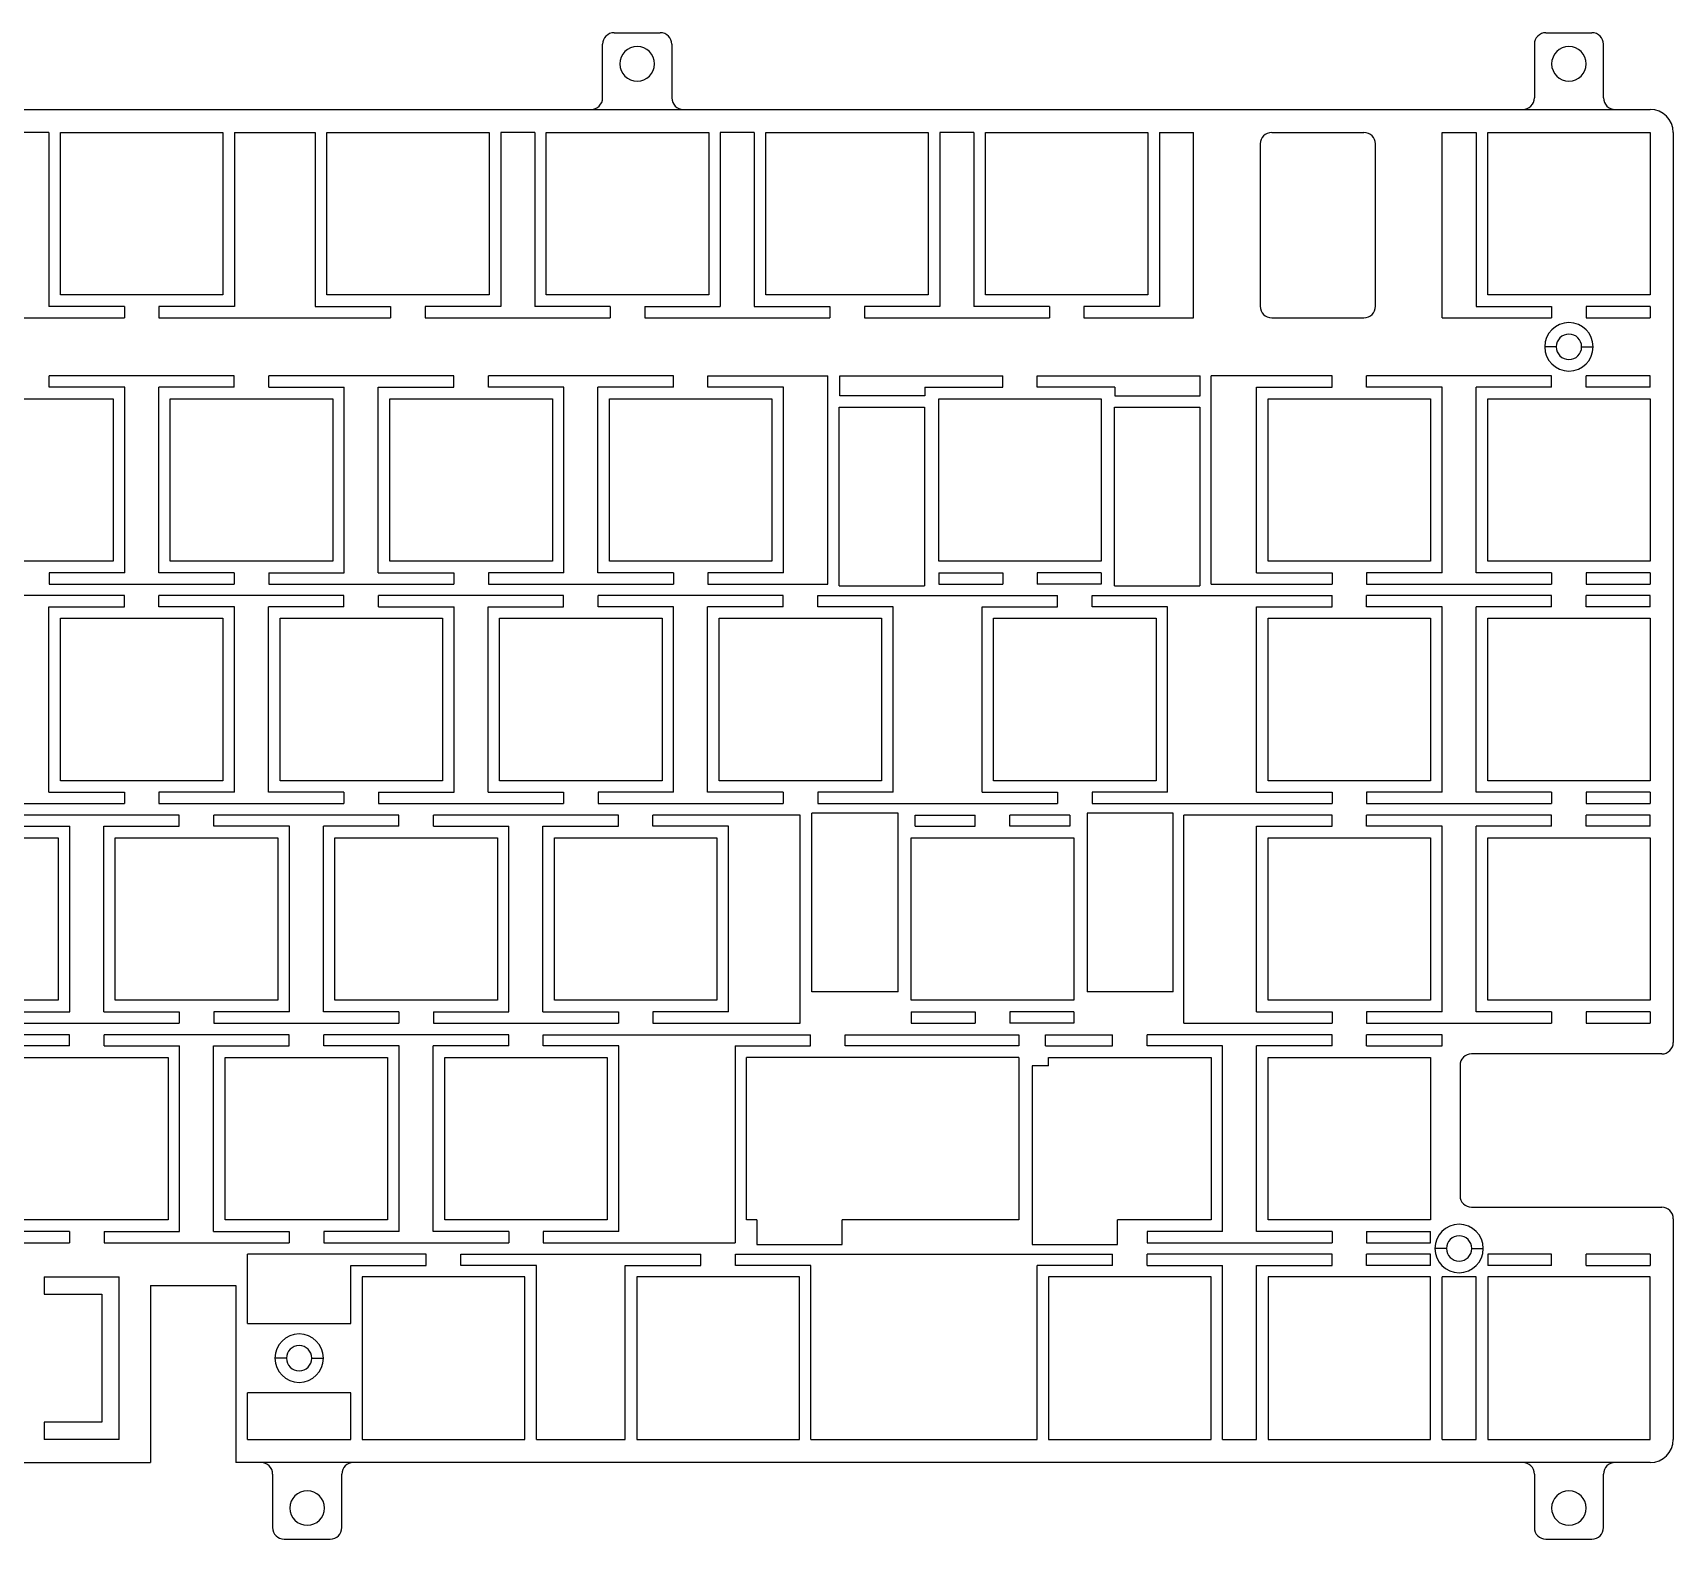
# Model space of a CAD drawing. Extents: x 1024 to 1347, y 624 to 755.
# Drawn here: x 1204.3 to 1346.6, y 623.8 to 754.5 of the extents above; entities that cross this region are included whole.
import ezdxf

# ---------------------------------------------------------------- set-up
doc = ezdxf.new("R2010")
doc.units = 0
doc.layers.get('0').update_dxf_attribs({"linetype": 'continuous'})

# ---------------------------------------------------------------- blocks, each defined once
blk = doc.blocks.new('FACEFEAT')
at = {"color": 0}
for p, q in [((1254.73, 754.52), (1258.73, 754.52)), ((1335.57, 754.52), (1339.57, 754.52)), ((1253.73, 748.87), (1253.73, 753.52)), ((1259.73, 753.52), (1259.73, 748.87)), ((1334.57, 753.52), (1334.57, 748.87)), ((1340.57, 748.87), (1340.57, 753.52)), ((1025.72, 747.87), (1344.62, 747.87)), ((1205.69, 745.87), (1202.74, 745.87)), ((1205.69, 745.87), (1205.69, 730.77)), ((1206.69, 745.87), (1220.79, 745.87)), ((1206.69, 731.77), (1206.69, 745.87)), ((1220.79, 745.87), (1220.79, 731.77)), ((1221.79, 745.87), (1228.79, 745.87)), ((1221.79, 745.87), (1221.79, 730.77)), ((1228.79, 745.87), (1228.79, 730.77)), ((1229.79, 745.87), (1243.89, 745.87)), ((1229.79, 731.77), (1229.79, 745.87)), ((1243.89, 745.87), (1243.89, 731.77)), ((1247.84, 745.87), (1244.89, 745.87)), ((1244.89, 745.87), (1244.89, 730.77)), ((1247.84, 745.87), (1247.84, 730.77)), ((1248.84, 745.87), (1262.94, 745.87)), ((1248.84, 731.77), (1248.84, 745.87)), ((1262.94, 745.87), (1262.94, 731.77)), ((1266.89, 745.87), (1263.94, 745.87)), ((1263.94, 745.87), (1263.94, 730.77)), ((1266.89, 745.87), (1266.89, 730.77)), ((1267.89, 745.87), (1281.99, 745.87)), ((1267.89, 731.77), (1267.89, 745.87)), ((1281.99, 745.87), (1281.99, 731.77)), ((1285.94, 745.87), (1282.99, 745.87)), ((1282.99, 745.87), (1282.99, 730.77)), ((1285.94, 745.87), (1285.94, 730.77)), ((1286.94, 745.87), (1301.04, 745.87)), ((1286.94, 731.77), (1286.94, 745.87)), ((1301.04, 745.87), (1301.04, 731.77)), ((1302.04, 745.87), (1304.99, 745.87)), ((1302.04, 745.87), (1302.04, 730.77)), ((1304.99, 729.79), (1304.99, 745.87)), ((1311.78, 745.87), (1319.78, 745.87)), ((1326.57, 745.87), (1329.52, 745.87)), ((1326.57, 729.79), (1326.57, 745.87)), ((1329.52, 745.87), (1329.52, 730.77)), ((1330.52, 745.87), (1344.62, 745.87)), ((1330.52, 731.77), (1330.52, 745.87)), ((1344.62, 745.87), (1344.62, 731.77)), ((1346.62, 745.87), (1346.62, 666.92)), ((1310.78, 744.87), (1310.78, 730.79)), ((1320.78, 730.79), (1320.78, 744.87)), ((1220.79, 731.77), (1206.69, 731.77)), ((1243.89, 731.77), (1229.79, 731.77)), ((1262.94, 731.77), (1248.84, 731.77)), ((1281.99, 731.77), (1267.89, 731.77)), ((1301.04, 731.77), (1286.94, 731.77)), ((1344.62, 731.77), (1330.52, 731.77)), ((1212.24, 730.77), (1205.69, 730.77)), ((1212.24, 730.77), (1212.24, 729.79)), ((1221.79, 730.77), (1215.24, 730.77)), ((1215.24, 730.77), (1215.24, 729.79)), ((1228.79, 730.77), (1235.34, 730.77)), ((1235.34, 730.77), (1235.34, 729.79)), ((1244.89, 730.77), (1238.34, 730.77)), ((1238.34, 730.77), (1238.34, 729.79)), ((1254.39, 730.77), (1247.84, 730.77)), ((1254.39, 730.77), (1254.39, 729.79)), ((1257.39, 730.77), (1257.39, 729.79)), ((1257.39, 730.77), (1263.94, 730.77)), ((1266.89, 730.77), (1273.44, 730.77)), ((1273.44, 730.77), (1273.44, 729.79)), ((1276.44, 730.77), (1276.44, 729.79)), ((1282.99, 730.77), (1276.44, 730.77)), ((1292.49, 730.77), (1285.94, 730.77)), ((1292.49, 730.77), (1292.49, 729.79)), ((1295.49, 730.77), (1295.49, 729.79)), ((1302.04, 730.77), (1295.49, 730.77)), ((1329.52, 730.77), (1336.07, 730.77)), ((1336.07, 730.77), (1336.07, 729.79)), ((1344.62, 730.77), (1339.07, 730.77)), ((1339.07, 730.77), (1339.07, 729.79)), ((1344.62, 730.77), (1344.62, 729.79)), ((1196.19, 729.79), (1212.24, 729.79)), ((1215.24, 729.79), (1235.34, 729.79)), ((1238.34, 729.79), (1254.39, 729.79)), ((1257.39, 729.79), (1273.44, 729.79)), ((1276.44, 729.79), (1292.49, 729.79)), ((1295.49, 729.79), (1304.99, 729.79)), ((1311.78, 729.79), (1319.78, 729.79)), ((1326.57, 729.79), (1336.07, 729.79)), ((1339.07, 729.79), (1344.62, 729.79)), ((1336.47, 727.27), (1335.47, 727.27)), ((1338.67, 727.27), (1339.67, 727.27)), ((1221.77, 724.74), (1205.72, 724.74)), ((1205.72, 723.77), (1205.72, 724.74)), ((1221.77, 723.77), (1221.77, 724.74)), ((1240.82, 724.74), (1224.77, 724.74)), ((1224.77, 723.77), (1224.77, 724.74)), ((1240.82, 723.77), (1240.82, 724.74)), ((1259.87, 724.74), (1243.82, 724.74)), ((1243.82, 723.77), (1243.82, 724.74)), ((1259.87, 723.77), (1259.87, 724.74)), ((1262.87, 724.74), (1273.26, 724.74)), ((1262.87, 723.77), (1262.87, 724.74)), ((1273.26, 706.69), (1273.26, 724.74)), ((1274.3, 724.74), (1288.44, 724.74)), ((1274.3, 723.03), (1274.3, 724.74)), ((1288.44, 723.77), (1288.44, 724.74)), ((1291.44, 724.74), (1305.58, 724.74)), ((1291.44, 723.77), (1291.44, 724.74)), ((1305.58, 723.03), (1305.58, 724.74)), ((1317.02, 724.74), (1306.54, 724.74)), ((1306.54, 706.69), (1306.54, 724.74)), ((1317.02, 723.77), (1317.02, 724.74)), ((1336.07, 724.74), (1320.02, 724.74)), ((1320.02, 723.77), (1320.02, 724.74)), ((1336.07, 723.77), (1336.07, 724.74)), ((1344.62, 724.74), (1339.07, 724.74)), ((1339.07, 723.77), (1339.07, 724.74)), ((1344.62, 723.77), (1344.62, 724.74)), ((1212.27, 723.77), (1205.72, 723.77)), ((1212.27, 707.67), (1212.27, 723.77)), ((1215.22, 707.67), (1215.22, 723.77)), ((1221.77, 723.77), (1215.22, 723.77)), ((1224.77, 723.77), (1231.32, 723.77)), ((1231.32, 707.67), (1231.32, 723.77)), ((1234.27, 707.67), (1234.27, 723.77)), ((1234.27, 723.77), (1240.82, 723.77)), ((1250.37, 723.77), (1243.82, 723.77)), ((1250.37, 707.67), (1250.37, 723.77)), ((1253.32, 707.67), (1253.32, 723.77)), ((1259.87, 723.77), (1253.32, 723.77)), ((1269.42, 723.77), (1262.87, 723.77)), ((1269.42, 707.67), (1269.42, 723.77)), ((1281.7, 723.03), (1274.3, 723.03)), ((1281.7, 723.77), (1281.7, 723.03)), ((1281.7, 723.77), (1288.44, 723.77)), ((1298.18, 723.77), (1291.44, 723.77)), ((1298.18, 723.77), (1298.18, 723.03)), ((1298.18, 723.03), (1305.58, 723.03)), ((1310.47, 707.67), (1310.47, 723.77)), ((1310.47, 723.77), (1317.02, 723.77)), ((1326.57, 723.77), (1320.02, 723.77)), ((1326.57, 707.67), (1326.57, 723.77)), ((1329.52, 707.67), (1329.52, 723.77)), ((1336.07, 723.77), (1329.52, 723.77)), ((1344.62, 723.77), (1339.07, 723.77)), ((1197.17, 722.77), (1211.27, 722.77)), ((1211.27, 722.77), (1211.27, 708.67)), ((1216.22, 708.67), (1216.22, 722.77)), ((1216.22, 722.77), (1230.32, 722.77)), ((1230.32, 722.77), (1230.32, 708.67)), ((1235.27, 722.77), (1249.37, 722.77)), ((1235.27, 708.67), (1235.27, 722.77)), ((1249.37, 722.77), (1249.37, 708.67)), ((1254.32, 708.67), (1254.32, 722.77)), ((1254.32, 722.77), (1268.42, 722.77)), ((1268.42, 722.77), (1268.42, 708.67)), ((1274.26, 706.53), (1274.26, 722.03)), ((1274.26, 722.03), (1281.66, 722.03)), ((1281.66, 722.03), (1281.66, 706.53)), ((1282.89, 708.67), (1282.89, 722.77)), ((1282.89, 722.77), (1296.99, 722.77)), ((1296.99, 722.77), (1296.99, 708.67)), ((1298.14, 706.53), (1298.14, 722.03)), ((1298.14, 722.03), (1305.54, 722.03)), ((1305.54, 722.03), (1305.54, 706.53)), ((1311.47, 708.67), (1311.47, 722.77)), ((1311.47, 722.77), (1325.57, 722.77)), ((1325.57, 722.77), (1325.57, 708.67)), ((1330.52, 722.77), (1344.62, 722.77)), ((1330.52, 708.67), (1330.52, 722.77)), ((1344.62, 722.77), (1344.62, 708.67)), ((1211.27, 708.67), (1197.17, 708.67)), ((1212.27, 707.67), (1205.72, 707.67)), ((1205.72, 707.67), (1205.72, 706.69)), ((1221.77, 707.67), (1215.22, 707.67)), ((1230.32, 708.67), (1216.22, 708.67)), ((1221.77, 707.67), (1221.77, 706.69)), ((1224.77, 707.67), (1231.32, 707.67)), ((1224.77, 707.67), (1224.77, 706.69)), ((1234.27, 707.67), (1240.82, 707.67)), ((1249.37, 708.67), (1235.27, 708.67)), ((1240.82, 707.67), (1240.82, 706.69)), ((1250.37, 707.67), (1243.82, 707.67)), ((1243.82, 707.67), (1243.82, 706.69)), ((1259.87, 707.67), (1253.32, 707.67)), ((1268.42, 708.67), (1254.32, 708.67)), ((1259.87, 707.67), (1259.87, 706.69)), ((1269.42, 707.67), (1262.87, 707.67)), ((1262.87, 707.67), (1262.87, 706.69)), ((1296.99, 708.67), (1282.89, 708.67)), ((1282.89, 707.67), (1288.44, 707.67)), ((1282.89, 707.67), (1282.89, 706.69)), ((1288.44, 707.67), (1288.44, 706.69)), ((1296.99, 707.67), (1291.44, 707.67)), ((1291.44, 707.67), (1291.44, 706.69)), ((1296.99, 707.67), (1296.99, 706.69)), ((1310.47, 707.67), (1317.02, 707.67)), ((1325.57, 708.67), (1311.47, 708.67)), ((1317.02, 707.67), (1317.02, 706.69)), ((1326.57, 707.67), (1320.02, 707.67)), ((1320.02, 707.67), (1320.02, 706.69)), ((1336.07, 707.67), (1329.52, 707.67)), ((1344.62, 708.67), (1330.52, 708.67)), ((1336.07, 707.67), (1336.07, 706.69)), ((1344.62, 707.67), (1339.07, 707.67)), ((1339.07, 707.67), (1339.07, 706.69)), ((1344.62, 707.67), (1344.62, 706.69)), ((1205.72, 706.69), (1221.77, 706.69)), ((1224.77, 706.69), (1240.82, 706.69)), ((1243.82, 706.69), (1259.87, 706.69)), ((1262.87, 706.69), (1273.26, 706.69)), ((1274.26, 706.53), (1281.66, 706.53)), ((1282.89, 706.69), (1288.44, 706.69)), ((1296.99, 706.69), (1291.44, 706.69)), ((1298.14, 706.53), (1305.54, 706.53)), ((1306.54, 706.69), (1317.02, 706.69)), ((1320.02, 706.69), (1336.07, 706.69)), ((1339.07, 706.69), (1344.62, 706.69)), ((1212.24, 705.69), (1196.19, 705.69)), ((1205.69, 688.62), (1205.69, 704.72)), ((1205.69, 704.72), (1212.24, 704.72)), ((1212.24, 704.72), (1212.24, 705.69)), ((1231.29, 705.69), (1215.24, 705.69)), ((1215.24, 704.72), (1215.24, 705.69)), ((1221.79, 704.72), (1215.24, 704.72)), ((1221.79, 688.62), (1221.79, 704.72)), ((1224.74, 688.62), (1224.74, 704.72)), ((1231.29, 704.72), (1224.74, 704.72)), ((1231.29, 704.72), (1231.29, 705.69)), ((1250.34, 705.69), (1234.29, 705.69)), ((1234.29, 704.72), (1234.29, 705.69)), ((1234.29, 704.72), (1240.84, 704.72)), ((1240.84, 688.62), (1240.84, 704.72)), ((1243.79, 688.62), (1243.79, 704.72)), ((1243.79, 704.72), (1250.34, 704.72)), ((1250.34, 704.72), (1250.34, 705.69)), ((1269.39, 705.69), (1253.34, 705.69)), ((1253.34, 704.72), (1253.34, 705.69)), ((1259.89, 704.72), (1253.34, 704.72)), ((1259.89, 688.62), (1259.89, 704.72)), ((1262.84, 688.62), (1262.84, 704.72)), ((1269.39, 704.72), (1262.84, 704.72)), ((1269.39, 704.72), (1269.39, 705.69)), ((1272.39, 705.69), (1293.2, 705.69)), ((1272.39, 704.72), (1272.39, 705.69)), ((1278.94, 704.72), (1272.39, 704.72)), ((1278.94, 688.62), (1278.94, 704.72)), ((1286.65, 688.62), (1286.65, 704.72)), ((1286.65, 704.72), (1293.2, 704.72)), ((1293.2, 704.72), (1293.2, 705.69)), ((1296.2, 705.69), (1317.02, 705.69)), ((1296.2, 704.72), (1296.2, 705.69)), ((1302.75, 704.72), (1296.2, 704.72)), ((1302.75, 688.62), (1302.75, 704.72)), ((1310.47, 688.62), (1310.47, 704.72)), ((1310.47, 704.72), (1317.02, 704.72)), ((1317.02, 704.72), (1317.02, 705.69)), ((1336.07, 705.69), (1320.02, 705.69)), ((1320.02, 704.72), (1320.02, 705.69)), ((1326.57, 704.72), (1320.02, 704.72)), ((1326.57, 688.62), (1326.57, 704.72)), ((1329.52, 688.62), (1329.52, 704.72)), ((1336.07, 704.72), (1329.52, 704.72)), ((1336.07, 704.72), (1336.07, 705.69)), ((1344.62, 705.69), (1339.07, 705.69)), ((1339.07, 704.72), (1339.07, 705.69)), ((1344.62, 704.72), (1339.07, 704.72)), ((1344.62, 704.72), (1344.62, 705.69)), ((1206.69, 703.72), (1220.79, 703.72)), ((1206.69, 689.62), (1206.69, 703.72)), ((1220.79, 703.72), (1220.79, 689.62)), ((1225.74, 703.72), (1239.84, 703.72)), ((1225.74, 689.62), (1225.74, 703.72)), ((1239.84, 703.72), (1239.84, 689.62)), ((1244.79, 703.72), (1258.89, 703.72)), ((1244.79, 689.62), (1244.79, 703.72)), ((1258.89, 703.72), (1258.89, 689.62)), ((1263.84, 703.72), (1277.94, 703.72)), ((1263.84, 689.62), (1263.84, 703.72)), ((1277.94, 703.72), (1277.94, 689.62)), ((1287.65, 703.72), (1301.75, 703.72)), ((1287.65, 689.62), (1287.65, 703.72)), ((1301.75, 703.72), (1301.75, 689.62)), ((1311.47, 703.72), (1325.57, 703.72)), ((1311.47, 689.62), (1311.47, 703.72)), ((1325.57, 703.72), (1325.57, 689.62)), ((1330.52, 703.72), (1344.62, 703.72)), ((1330.52, 689.62), (1330.52, 703.72)), ((1344.62, 703.72), (1344.62, 689.62)), ((1220.79, 689.62), (1206.69, 689.62)), ((1239.84, 689.62), (1225.74, 689.62)), ((1258.89, 689.62), (1244.79, 689.62)), ((1277.94, 689.62), (1263.84, 689.62)), ((1301.75, 689.62), (1287.65, 689.62)), ((1325.57, 689.62), (1311.47, 689.62)), ((1344.62, 689.62), (1330.52, 689.62)), ((1196.19, 687.64), (1212.24, 687.64)), ((1205.69, 688.62), (1212.24, 688.62)), ((1212.24, 688.62), (1212.24, 687.64)), ((1221.79, 688.62), (1215.24, 688.62)), ((1215.24, 688.62), (1215.24, 687.64)), ((1215.24, 687.64), (1231.29, 687.64)), ((1231.29, 688.62), (1224.74, 688.62)), ((1231.29, 688.62), (1231.29, 687.64)), ((1234.29, 688.62), (1240.84, 688.62)), ((1234.29, 688.62), (1234.29, 687.64)), ((1234.29, 687.64), (1250.34, 687.64)), ((1243.79, 688.62), (1250.34, 688.62)), ((1250.34, 688.62), (1250.34, 687.64)), ((1259.89, 688.62), (1253.34, 688.62)), ((1253.34, 688.62), (1253.34, 687.64)), ((1253.34, 687.64), (1269.39, 687.64)), ((1269.39, 688.62), (1262.84, 688.62)), ((1269.39, 688.62), (1269.39, 687.64)), ((1278.94, 688.62), (1272.39, 688.62)), ((1272.39, 688.62), (1272.39, 687.64)), ((1272.39, 687.64), (1293.2, 687.64)), ((1286.65, 688.62), (1293.2, 688.62)), ((1293.2, 688.62), (1293.2, 687.64)), ((1302.75, 688.62), (1296.2, 688.62)), ((1296.2, 688.62), (1296.2, 687.64)), ((1296.2, 687.64), (1317.02, 687.64)), ((1310.47, 688.62), (1317.02, 688.62)), ((1317.02, 688.62), (1317.02, 687.64)), ((1326.57, 688.62), (1320.02, 688.62)), ((1320.02, 688.62), (1320.02, 687.64)), ((1320.02, 687.64), (1336.07, 687.64)), ((1336.07, 688.62), (1329.52, 688.62)), ((1336.07, 688.62), (1336.07, 687.64)), ((1339.07, 688.62), (1339.07, 687.64)), ((1344.62, 688.62), (1339.07, 688.62)), ((1339.07, 687.64), (1344.62, 687.64)), ((1344.62, 688.62), (1344.62, 687.64)), ((1217, 686.64), (1200.95, 686.64)), ((1217, 685.67), (1217, 686.64)), ((1236.05, 686.64), (1220, 686.64)), ((1220, 685.67), (1220, 686.64)), ((1236.05, 685.67), (1236.05, 686.64)), ((1255.1, 686.64), (1239.05, 686.64)), ((1239.05, 685.67), (1239.05, 686.64)), ((1255.1, 685.67), (1255.1, 686.64)), ((1270.88, 686.64), (1258.1, 686.64)), ((1258.1, 685.67), (1258.1, 686.64)), ((1270.88, 668.59), (1270.88, 686.64)), ((1279.36, 686.81), (1271.88, 686.81)), ((1271.88, 671.31), (1271.88, 686.81)), ((1279.36, 671.31), (1279.36, 686.81)), ((1280.86, 686.64), (1286.06, 686.64)), ((1280.86, 685.67), (1280.86, 686.64)), ((1286.06, 685.67), (1286.06, 686.64)), ((1294.26, 686.64), (1289.06, 686.64)), ((1289.06, 685.67), (1289.06, 686.64)), ((1294.26, 686.64), (1294.26, 685.67)), ((1295.76, 686.81), (1295.76, 671.31)), ((1303.24, 686.81), (1295.76, 686.81)), ((1303.24, 671.31), (1303.24, 686.81)), ((1317.02, 686.64), (1304.16, 686.64)), ((1304.16, 668.59), (1304.16, 686.64)), ((1317.02, 685.67), (1317.02, 686.64)), ((1336.07, 686.64), (1320.02, 686.64)), ((1320.02, 685.67), (1320.02, 686.64)), ((1336.07, 685.67), (1336.07, 686.64)), ((1344.62, 686.64), (1339.07, 686.64)), ((1339.07, 685.67), (1339.07, 686.64)), ((1344.62, 685.67), (1344.62, 686.64)), ((1192.4, 684.67), (1206.5, 684.67)), ((1200.95, 685.67), (1207.5, 685.67)), ((1206.5, 684.67), (1206.5, 670.57)), ((1207.5, 669.57), (1207.5, 685.67)), ((1210.45, 669.57), (1210.45, 685.67)), ((1210.45, 685.67), (1217, 685.67)), ((1211.45, 684.67), (1225.55, 684.67)), ((1211.45, 670.57), (1211.45, 684.67)), ((1226.55, 685.67), (1220, 685.67)), ((1225.55, 684.67), (1225.55, 670.57)), ((1226.55, 669.57), (1226.55, 685.67)), ((1229.5, 669.57), (1229.5, 685.67)), ((1236.05, 685.67), (1229.5, 685.67)), ((1230.5, 684.67), (1244.6, 684.67)), ((1230.5, 670.57), (1230.5, 684.67)), ((1239.05, 685.67), (1245.6, 685.67)), ((1244.6, 684.67), (1244.6, 670.57)), ((1245.6, 669.57), (1245.6, 685.67)), ((1248.55, 669.57), (1248.55, 685.67)), ((1248.55, 685.67), (1255.1, 685.67)), ((1249.55, 684.67), (1263.65, 684.67)), ((1249.55, 670.57), (1249.55, 684.67)), ((1264.65, 685.67), (1258.1, 685.67)), ((1263.65, 684.67), (1263.65, 670.57)), ((1264.65, 669.57), (1264.65, 685.67)), ((1280.51, 684.67), (1294.61, 684.67)), ((1280.51, 670.57), (1280.51, 684.67)), ((1280.86, 685.67), (1286.06, 685.67)), ((1294.26, 685.67), (1289.06, 685.67)), ((1294.61, 684.67), (1294.61, 670.57)), ((1310.47, 669.57), (1310.47, 685.67)), ((1310.47, 685.67), (1317.02, 685.67)), ((1311.47, 684.67), (1325.57, 684.67)), ((1311.47, 670.57), (1311.47, 684.67)), ((1326.57, 685.67), (1320.02, 685.67)), ((1325.57, 684.67), (1325.57, 670.57)), ((1326.57, 669.57), (1326.57, 685.67)), ((1329.52, 669.57), (1329.52, 685.67)), ((1336.07, 685.67), (1329.52, 685.67)), ((1330.52, 684.67), (1344.62, 684.67)), ((1330.52, 670.57), (1330.52, 684.67)), ((1344.62, 685.67), (1339.07, 685.67)), ((1344.62, 684.67), (1344.62, 670.57)), ((1206.5, 670.57), (1192.4, 670.57)), ((1225.55, 670.57), (1211.45, 670.57)), ((1244.6, 670.57), (1230.5, 670.57)), ((1263.65, 670.57), (1249.55, 670.57)), ((1279.36, 671.31), (1271.88, 671.31)), ((1294.61, 670.57), (1280.51, 670.57)), ((1303.24, 671.31), (1295.76, 671.31)), ((1325.57, 670.57), (1311.47, 670.57)), ((1344.62, 670.57), (1330.52, 670.57)), ((1200.95, 669.57), (1207.5, 669.57)), ((1210.45, 669.57), (1217, 669.57)), ((1217, 669.57), (1217, 668.59)), ((1226.55, 669.57), (1220, 669.57)), ((1220, 669.57), (1220, 668.59)), ((1236.05, 669.57), (1229.5, 669.57)), ((1236.05, 669.57), (1236.05, 668.59)), ((1239.05, 669.57), (1239.05, 668.59)), ((1239.05, 669.57), (1245.6, 669.57)), ((1248.55, 669.57), (1255.1, 669.57)), ((1255.1, 669.57), (1255.1, 668.59)), ((1264.65, 669.57), (1258.1, 669.57)), ((1258.1, 669.57), (1258.1, 668.59)), ((1280.51, 669.57), (1280.51, 668.59)), ((1280.51, 669.57), (1286.06, 669.57)), ((1286.06, 669.57), (1286.06, 668.59)), ((1294.61, 669.57), (1289.06, 669.57)), ((1289.06, 669.57), (1289.06, 668.59)), ((1294.61, 669.57), (1294.61, 668.59)), ((1310.47, 669.57), (1317.02, 669.57)), ((1317.02, 669.57), (1317.02, 668.59)), ((1320.02, 669.57), (1320.02, 668.59)), ((1326.57, 669.57), (1320.02, 669.57)), ((1336.07, 669.57), (1329.52, 669.57)), ((1336.07, 669.57), (1336.07, 668.59)), ((1344.62, 669.57), (1339.07, 669.57)), ((1339.07, 669.57), (1339.07, 668.59)), ((1344.62, 669.57), (1344.62, 668.59)), ((1207.48, 667.59), (1191.43, 667.59)), ((1200.95, 668.59), (1217, 668.59)), ((1207.48, 666.62), (1207.48, 667.59)), ((1226.53, 667.59), (1210.48, 667.59)), ((1210.48, 666.62), (1210.48, 667.59)), ((1220, 668.59), (1236.05, 668.59)), ((1226.53, 666.62), (1226.53, 667.59)), ((1245.58, 667.59), (1229.53, 667.59)), ((1229.53, 666.62), (1229.53, 667.59)), ((1239.05, 668.59), (1255.1, 668.59)), ((1245.58, 666.62), (1245.58, 667.59)), ((1248.58, 667.59), (1271.77, 667.59)), ((1248.58, 666.62), (1248.58, 667.59)), ((1258.1, 668.59), (1270.88, 668.59)), ((1271.77, 666.62), (1271.77, 667.59)), ((1274.77, 666.62), (1274.77, 667.59)), ((1274.77, 667.59), (1289.85, 667.59)), ((1280.51, 668.59), (1286.06, 668.59)), ((1294.61, 668.59), (1289.06, 668.59)), ((1289.85, 667.59), (1289.85, 666.62)), ((1292.17, 666.62), (1292.17, 667.59)), ((1292.17, 667.59), (1297.97, 667.59)), ((1297.97, 666.62), (1297.97, 667.59)), ((1317.02, 667.59), (1300.97, 667.59)), ((1300.97, 666.62), (1300.97, 667.59)), ((1304.16, 668.59), (1317.02, 668.59)), ((1317.02, 666.62), (1317.02, 667.59)), ((1320.02, 668.59), (1336.07, 668.59)), ((1326.57, 667.59), (1320.02, 667.59)), ((1320.02, 666.62), (1320.02, 667.59)), ((1326.57, 666.62), (1326.57, 667.59)), ((1339.07, 668.59), (1344.62, 668.59)), ((1207.48, 666.62), (1200.93, 666.62)), ((1210.48, 666.62), (1217.03, 666.62)), ((1217.03, 650.52), (1217.03, 666.62)), ((1219.98, 650.52), (1219.98, 666.62)), ((1219.98, 666.62), (1226.53, 666.62)), ((1236.08, 666.62), (1229.53, 666.62)), ((1236.08, 650.52), (1236.08, 666.62)), ((1239.03, 650.52), (1239.03, 666.62)), ((1245.58, 666.62), (1239.03, 666.62)), ((1255.13, 666.62), (1248.58, 666.62)), ((1255.13, 650.52), (1255.13, 666.62)), ((1265.22, 666.62), (1265.22, 649.54)), ((1265.22, 666.62), (1271.77, 666.62)), ((1289.85, 666.62), (1274.77, 666.62)), ((1292.17, 666.62), (1297.97, 666.62)), ((1307.52, 666.62), (1300.97, 666.62)), ((1307.52, 650.52), (1307.52, 666.62)), ((1310.47, 650.52), (1310.47, 666.62)), ((1317.02, 666.62), (1310.47, 666.62)), ((1320.02, 666.62), (1326.57, 666.62)), ((1201.93, 665.62), (1216.03, 665.62)), ((1216.03, 665.62), (1216.03, 651.52)), ((1220.98, 651.52), (1220.98, 665.62)), ((1220.98, 665.62), (1235.08, 665.62)), ((1235.08, 665.62), (1235.08, 651.52)), ((1240.03, 651.52), (1240.03, 665.62)), ((1240.03, 665.62), (1254.13, 665.62)), ((1254.13, 665.62), (1254.13, 651.52)), ((1289.85, 665.62), (1266.22, 665.62)), ((1266.22, 651.52), (1266.22, 665.62)), ((1289.85, 665.62), (1289.85, 651.52)), ((1292.42, 664.88), (1291, 664.88)), ((1291, 664.88), (1291, 649.38)), ((1292.42, 664.88), (1292.42, 665.62)), ((1292.42, 665.62), (1306.52, 665.62)), ((1306.52, 665.62), (1306.52, 651.52)), ((1311.47, 651.52), (1311.47, 665.62)), ((1311.47, 665.62), (1325.57, 665.62)), ((1325.57, 665.62), (1325.57, 651.52)), ((1328.12, 664.92), (1328.12, 653.62)), ((1345.62, 665.92), (1329.12, 665.92)), ((1329.12, 652.62), (1345.62, 652.62)), ((1207.48, 650.52), (1200.93, 650.52)), ((1216.03, 651.52), (1201.93, 651.52)), ((1207.48, 650.52), (1207.48, 649.54)), ((1210.48, 650.52), (1217.03, 650.52)), ((1210.48, 650.52), (1210.48, 649.54)), ((1219.98, 650.52), (1226.53, 650.52)), ((1235.08, 651.52), (1220.98, 651.52)), ((1226.53, 650.52), (1226.53, 649.54)), ((1236.08, 650.52), (1229.53, 650.52)), ((1229.53, 650.52), (1229.53, 649.54)), ((1245.58, 650.52), (1239.03, 650.52)), ((1254.13, 651.52), (1240.03, 651.52)), ((1245.58, 650.52), (1245.58, 649.54)), ((1255.13, 650.52), (1248.58, 650.52)), ((1248.58, 650.52), (1248.58, 649.54)), ((1267.12, 651.52), (1266.22, 651.52)), ((1267.12, 651.52), (1267.12, 649.38)), ((1274.52, 649.38), (1274.52, 651.52)), ((1289.85, 651.52), (1274.52, 651.52)), ((1298.4, 649.38), (1298.4, 651.52)), ((1306.52, 651.52), (1298.4, 651.52)), ((1307.52, 650.52), (1300.97, 650.52)), ((1300.97, 650.52), (1300.97, 649.54)), ((1317.02, 650.52), (1310.47, 650.52)), ((1325.57, 651.52), (1311.47, 651.52)), ((1317.02, 650.52), (1317.02, 649.54)), ((1320.02, 650.52), (1320.02, 649.54)), ((1320.02, 650.52), (1325.57, 650.52)), ((1325.57, 649.54), (1325.57, 650.52)), ((1346.62, 651.62), (1346.62, 632.47)), ((1191.43, 649.54), (1207.48, 649.54)), ((1210.48, 649.54), (1226.53, 649.54)), ((1229.53, 649.54), (1245.58, 649.54)), ((1248.58, 649.54), (1265.22, 649.54)), ((1267.12, 649.38), (1274.52, 649.38)), ((1291, 649.38), (1298.4, 649.38)), ((1300.97, 649.54), (1317.02, 649.54)), ((1320.02, 649.54), (1325.57, 649.54)), ((1326.94, 649.04), (1325.94, 649.04)), ((1329.14, 649.04), (1330.14, 649.04)), ((1238.43, 648.54), (1222.91, 648.54)), ((1222.91, 642.52), (1222.91, 648.54)), ((1238.43, 647.57), (1238.43, 648.54)), ((1241.43, 648.54), (1262.25, 648.54)), ((1241.43, 647.57), (1241.43, 648.54)), ((1262.25, 647.57), (1262.25, 648.54)), ((1265.25, 648.54), (1297.97, 648.54)), ((1265.25, 647.57), (1265.25, 648.54)), ((1297.97, 647.57), (1297.97, 648.54)), ((1317.02, 648.54), (1300.97, 648.54)), ((1300.97, 647.57), (1300.97, 648.54)), ((1317.02, 647.57), (1317.02, 648.54)), ((1325.57, 648.54), (1320.02, 648.54)), ((1320.02, 647.57), (1320.02, 648.54)), ((1325.57, 647.57), (1325.57, 648.54)), ((1336.07, 648.54), (1330.52, 648.54)), ((1330.52, 648.54), (1330.52, 647.57)), ((1336.07, 647.57), (1336.07, 648.54)), ((1344.62, 648.54), (1339.07, 648.54)), ((1339.07, 647.57), (1339.07, 648.54)), ((1344.62, 648.54), (1344.62, 647.57)), ((1205.29, 646.57), (1211.79, 646.57)), ((1205.29, 646.57), (1205.29, 645.07)), ((1211.79, 632.47), (1211.79, 646.57)), ((1231.88, 647.57), (1238.43, 647.57)), ((1231.88, 642.52), (1231.88, 647.57)), ((1246.98, 646.57), (1232.88, 646.57)), ((1232.88, 646.57), (1232.88, 632.47)), ((1247.98, 647.57), (1241.43, 647.57)), ((1246.98, 632.47), (1246.98, 646.57)), ((1247.98, 632.47), (1247.98, 647.57)), ((1255.7, 647.57), (1262.25, 647.57)), ((1255.7, 632.47), (1255.7, 647.57)), ((1270.8, 646.57), (1256.7, 646.57)), ((1256.7, 646.57), (1256.7, 632.47)), ((1271.8, 647.57), (1265.25, 647.57)), ((1270.8, 632.47), (1270.8, 646.57)), ((1271.8, 632.47), (1271.8, 647.57)), ((1291.42, 632.47), (1291.42, 647.57)), ((1297.97, 647.57), (1291.42, 647.57)), ((1306.52, 646.57), (1292.42, 646.57)), ((1292.42, 646.57), (1292.42, 632.47)), ((1300.97, 647.57), (1307.52, 647.57)), ((1306.52, 632.47), (1306.52, 646.57)), ((1307.52, 632.47), (1307.52, 647.57)), ((1310.47, 632.47), (1310.47, 647.57)), ((1310.47, 647.57), (1317.02, 647.57)), ((1325.57, 646.57), (1311.47, 646.57)), ((1311.47, 646.57), (1311.47, 632.47)), ((1325.57, 647.57), (1320.02, 647.57)), ((1325.57, 632.47), (1325.57, 646.57)), ((1329.52, 646.57), (1326.57, 646.57)), ((1326.57, 632.47), (1326.57, 646.57)), ((1329.52, 632.47), (1329.52, 646.57)), ((1336.07, 647.57), (1330.52, 647.57)), ((1344.62, 646.57), (1330.52, 646.57)), ((1330.52, 646.57), (1330.52, 632.47)), ((1339.07, 647.57), (1344.62, 647.57)), ((1344.62, 632.47), (1344.62, 646.57)), ((1205.29, 645.07), (1210.29, 645.07)), ((1210.29, 645.07), (1210.29, 633.97)), ((1214.51, 645.83), (1221.91, 645.83)), ((1214.51, 645.83), (1214.51, 630.47)), ((1221.91, 645.83), (1221.91, 630.47)), ((1222.91, 642.52), (1231.88, 642.52)), ((1226.3, 639.52), (1225.3, 639.52)), ((1228.5, 639.52), (1229.5, 639.52)), ((1231.88, 636.52), (1222.91, 636.52)), ((1222.91, 632.47), (1222.91, 636.52)), ((1231.88, 632.47), (1231.88, 636.52)), ((1210.29, 633.97), (1205.29, 633.97)), ((1205.29, 633.97), (1205.29, 632.47)), ((1211.79, 632.47), (1205.29, 632.47)), ((1222.91, 632.47), (1231.88, 632.47)), ((1232.88, 632.47), (1246.98, 632.47)), ((1247.98, 632.47), (1255.7, 632.47)), ((1256.7, 632.47), (1270.8, 632.47)), ((1271.8, 632.47), (1291.42, 632.47)), ((1292.42, 632.47), (1306.52, 632.47)), ((1307.52, 632.47), (1310.47, 632.47)), ((1311.47, 632.47), (1325.57, 632.47)), ((1326.57, 632.47), (1329.52, 632.47)), ((1330.52, 632.47), (1344.62, 632.47)), ((1107.91, 630.47), (1214.51, 630.47)), ((1344.62, 630.47), (1221.91, 630.47)), ((1225.1, 629.47), (1225.1, 624.82)), ((1231.1, 624.82), (1231.1, 629.47)), ((1334.57, 629.47), (1334.57, 624.82)), ((1340.57, 624.82), (1340.57, 629.47)), ((1226.1, 623.82), (1230.1, 623.82)), ((1335.57, 623.82), (1339.57, 623.82))]:
    blk.add_line(p, q, dxfattribs=at)
for centre, radius, start, end in [((1254.73, 753.52), 1, 90, -180), ((1258.73, 753.52), 1, 0, 90), ((1335.57, 753.52), 1, 90, -180), ((1339.57, 753.52), 1, 0, 90), ((1256.73, 751.82), 1.5, 0, -180), ((1337.57, 751.82), 1.5, 0, -180), ((1256.73, 751.82), 1.5, -180, 0), ((1337.57, 751.82), 1.5, -180, 0), ((1252.73, 748.87), 1, -90, 0), ((1260.73, 748.87), 1, -180, -90), ((1333.57, 748.87), 1, -90, 0), ((1341.57, 748.87), 1, -180, -90), ((1344.62, 745.87), 2, 0, 90), ((1311.78, 744.87), 1, 90, -180), ((1319.78, 744.87), 1, 0, 90), ((1311.78, 730.79), 1, -180, -90), ((1319.78, 730.79), 1, -90, 0), ((1337.57, 727.27), 2.1, 90, 180), ((1337.57, 727.27), 2.1, 0, 90), ((1337.57, 727.27), 1.1, 90, 180), ((1337.57, 727.27), 1.1, 0, 90), ((1337.57, 727.27), 2.1, 180, -90), ((1337.57, 727.27), 1.1, 180, -90), ((1337.57, 727.27), 2.1, -90, 0), ((1337.57, 727.27), 1.1, -90, 0), ((1345.62, 666.92), 1, -90, 0), ((1329.12, 664.92), 1, 90, -180), ((1329.12, 653.62), 1, -180, -90), ((1345.62, 651.62), 1, 0, 90), ((1328.04, 649.04), 2.1, 90, -180), ((1328.04, 649.04), 2.1, 0, 90), ((1328.04, 649.04), 2.1, -180, -90), ((1328.04, 649.04), 1.1, 90, -180), ((1328.04, 649.04), 1.1, -180, -90), ((1328.04, 649.04), 1.1, 0, 90), ((1328.04, 649.04), 2.1, -90, 0), ((1328.04, 649.04), 1.1, -90, 0), ((1227.4, 639.52), 2.1, 90, -180), ((1227.4, 639.52), 1.1, 90, -180), ((1227.4, 639.52), 2.1, 0, 90), ((1227.4, 639.52), 1.1, 0, 90), ((1227.4, 639.52), 2.1, -180, -90), ((1227.4, 639.52), 1.1, -180, -90), ((1227.4, 639.52), 2.1, -90, 0), ((1227.4, 639.52), 1.1, -90, 0), ((1344.62, 632.47), 2, -90, 0), ((1224.1, 629.47), 1, 0, 90), ((1232.1, 629.47), 1, 90, -180), ((1333.57, 629.47), 1, 0, 90), ((1341.57, 629.47), 1, 90, -180), ((1228.1, 626.52), 1.5, 0, -180), ((1337.57, 626.52), 1.5, 0, -180), ((1228.1, 626.52), 1.5, -180, 0), ((1337.57, 626.52), 1.5, -180, 0), ((1226.1, 624.82), 1, -180, -90), ((1230.1, 624.82), 1, -90, 0), ((1335.57, 624.82), 1, -180, -90), ((1339.57, 624.82), 1, -90, 0)]:
    blk.add_arc(centre, radius, start, end, dxfattribs=at)

msp = doc.modelspace()

# ---------------------------------------------------------------- block references
at = {"color": 0}
msp.add_blockref('FACEFEAT', (0, 0), dxfattribs=at)

doc.saveas('drawing.dxf')
